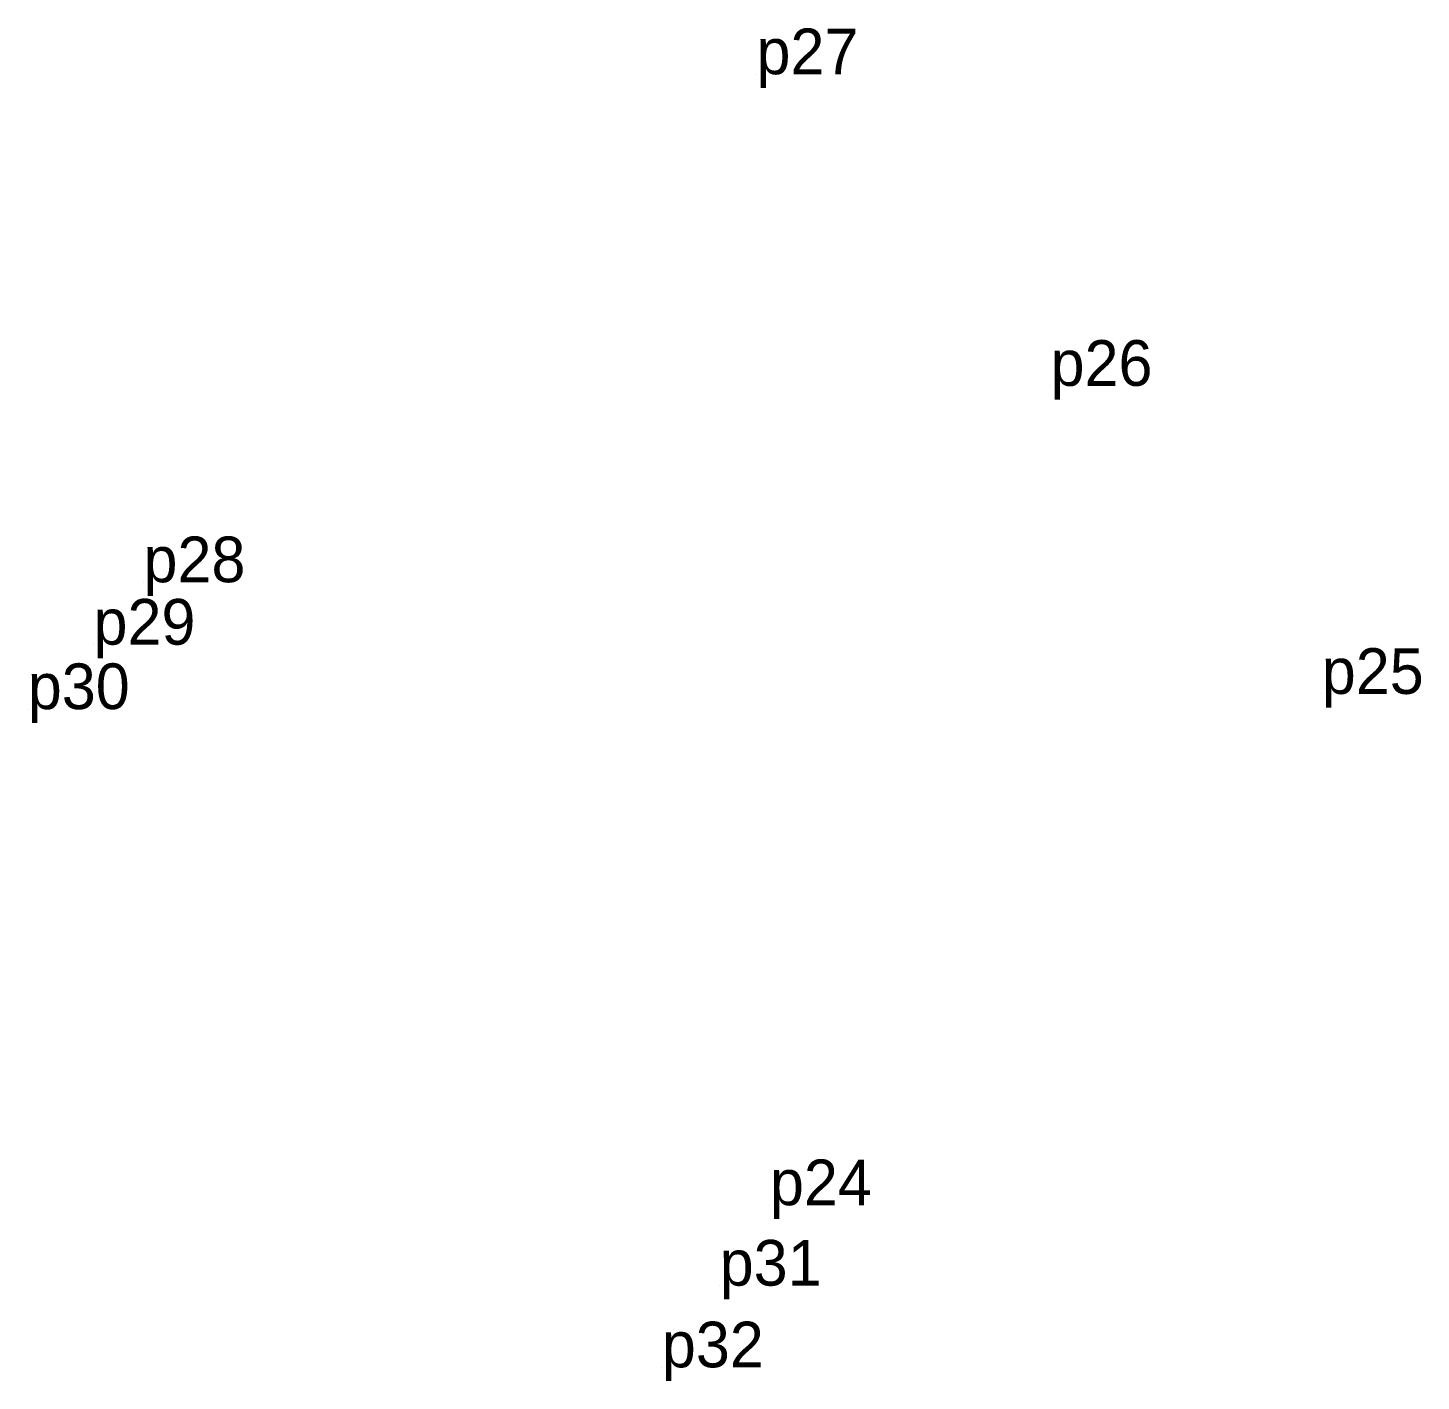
# Model space of a CAD drawing. Extents: x 534703 to 556288, y 1828073 to 1851661.
# Drawn here: x 552116.7 to 552171.6, y 1840676.3 to 1840729.6 of the extents above; entities that cross this region are included whole.
import ezdxf

# ---------------------------------------------------------------- set-up
doc = ezdxf.new("R2010")
doc.units = 0
doc.layers.add('Level 12', color=7, linetype='Continuous')
doc.layers.add('Level 7', color=7, linetype='Continuous')

msp = doc.modelspace()

# ---------------------------------------------------------------- linework, layer by layer
at = {"layer": 'Level 7'}
for p, q in [((552145.431, 1840727.758), (552145.431, 1840727.758)), ((552145.431, 1840727.758), (552145.431, 1840727.758)), ((552157.022, 1840715.482), (552157.022, 1840715.482)), ((552157.022, 1840715.482), (552157.022, 1840715.482)), ((552121.268, 1840707.743), (552121.268, 1840707.743)), ((552121.268, 1840707.743), (552121.268, 1840707.743)), ((552119.304, 1840705.275), (552119.304, 1840705.275)), ((552119.304, 1840705.275), (552119.304, 1840705.275)), ((552167.714, 1840703.339), (552167.714, 1840703.339)), ((552167.714, 1840703.339), (552167.714, 1840703.339)), ((552116.712, 1840702.741), (552116.712, 1840702.741)), ((552116.712, 1840702.741), (552116.712, 1840702.741)), ((552145.957, 1840683.188), (552145.957, 1840683.188)), ((552145.957, 1840683.188), (552145.957, 1840683.188)), ((552143.983, 1840680.019), (552143.983, 1840680.019)), ((552143.983, 1840680.019), (552143.983, 1840680.019)), ((552141.699, 1840676.804), (552141.699, 1840676.804)), ((552141.699, 1840676.804), (552141.699, 1840676.804))]:
    msp.add_line(p, q, dxfattribs=at)

# ---------------------------------------------------------------- texts
at = {"layer": 'Level 12'}
for s, p in [('p27', (552145.43, 1840727.76)), ('p27', (552145.43, 1840727.76)), ('p26', (552157.02, 1840715.48)), ('p26', (552157.02, 1840715.48)), ('p28', (552121.27, 1840707.74)), ('p28', (552121.27, 1840707.74)), ('p29', (552119.3, 1840705.28)), ('p29', (552119.3, 1840705.28)), ('p25', (552167.71, 1840703.34)), ('p25', (552167.71, 1840703.34)), ('p30', (552116.71, 1840702.74)), ('p30', (552116.71, 1840702.74)), ('p24', (552145.96, 1840683.19)), ('p24', (552145.96, 1840683.19)), ('p31', (552143.98, 1840680.02)), ('p31', (552143.98, 1840680.02)), ('p32', (552141.7, 1840676.8)), ('p32', (552141.7, 1840676.8))]:
    msp.add_text(s, height=1.8, dxfattribs=at).set_placement(p)

doc.saveas('drawing.dxf')
